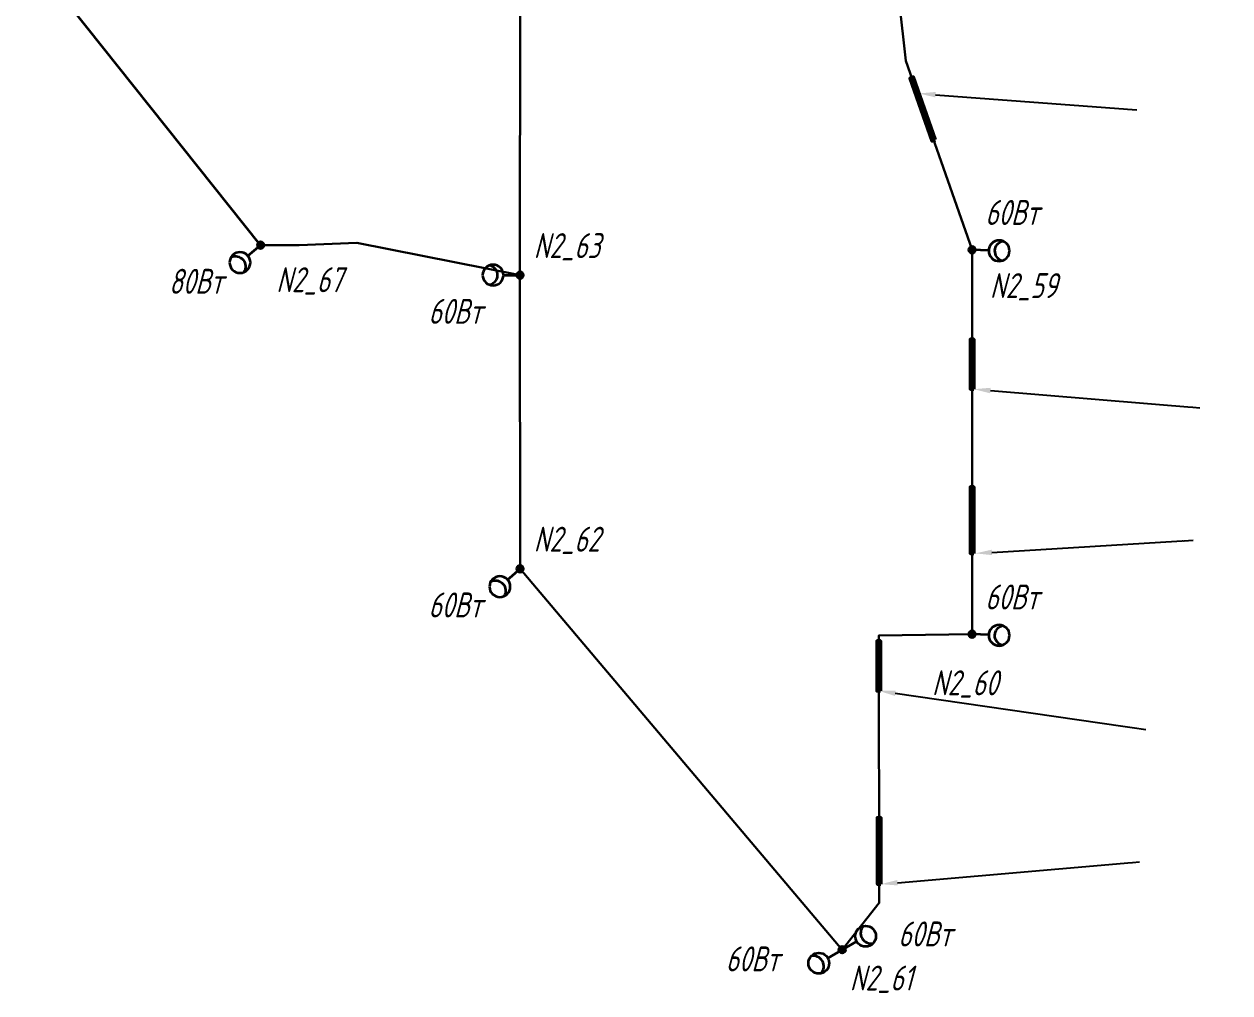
# Model space of a CAD drawing. Header units: millimetres. Extents: x 103153592 to 103552214, y 104936672 to 105182102.
# Drawn here: x 103157152 to 103229667, y 104936672 to 104994922 of the extents above; entities that cross this region are included whole.
import ezdxf
from ezdxf import colors
from ezdxf.entities.mleader import LeaderData, LeaderLine
from ezdxf.math import Vec2, Vec3

# ---------------------------------------------------------------- set-up
doc = ezdxf.new("R2010")
doc.units = ezdxf.units.MM
doc.linetypes.add('CONTINOUS', pattern=[0])
for name, color, linetype, lineweight in [('_ПР_НО', 10, 'Continuous', 30), ('ЭО_Воздушная линия', 10, 'Continuous', 35), ('ЭО_Кабельная линия', 3, 'ID_N', 30), ('ЭО_Пл_Опора', 10, 'Continuous', 35), ('ЭО_Пл_Опора_Светильники', 10, 'Continuous', 35), ('ЭО_Пл_Светильники', 10, 'Continuous', 25), ('ЭО_Пл_Светильники_Текст', 10, 'Continuous', 20), ('ЭС_Координата', 7, 'Continuous', 25)]:
    doc.layers.add(name, color=color, linetype=linetype, lineweight=lineweight)
doc.styles.add('ПБГС', font='simplex.shx', dxfattribs={"width": 0.8, "oblique": 15})
doc.linetypes.add('ID_N', pattern='A,0,3,-3,["N",ПБГС,S=1.2,R=0,X=-1,Y=-0.5],-3,6', length=15)

# ---------------------------------------------------------------- blocks, each defined once
blk = doc.blocks.new('промежуточная')
h = blk.add_hatch(color=255)
edge = h.paths.add_edge_path()
edge.add_arc((0, 0), 0.833, 0, 360)
at = {"lineweight": 30}
blk.add_circle((0, 0), 0.833, dxfattribs=at)
blk = doc.blocks.new('*U48')
at = {"layer": 'ЭО_Пл_Светильники'}
blk.add_line((0, 2), (0, 0), dxfattribs=at)
at = {"layer": 'ЭО_Пл_Светильники', "linetype": 'ByBlock', "xscale": 250, "yscale": 250, "zscale": 250}
blk.add_blockref('промежуточная', (0, 0), dxfattribs=at)
at = {"style": 'ПБГС', "oblique": 15, "width": 0.7, "flags": 1}
blk.add_attdef('NAME', (0, -6), '', height=3.5, dxfattribs=at)
at = {"layer": 'ЭО_Пл_Светильники_Текст', "style": 'ПБГС', "oblique": 15, "width": 0.7, "flags": 1}
for tag, p in [('TYPE', (0, 0)), ('MANUFACTURER', (0, -12)), ('SPECIFICATION_SECTION', (0, -18)), ('POWER', (0, -24)), ('GROUP', (0, -30))]:
    blk.add_attdef(tag, p, '', height=3.5, dxfattribs=at)
at = {"layer": 'ЭО_Пл_Светильники_Текст', "style": 'ПБГС', "oblique": 15, "width": 0.7}
blk.add_attdef('N_PYLON', (941, -2829), '', height=1500, dxfattribs=at)
blk = doc.blocks.new('*U49')
at = {"layer": 'ЭО_Пл_Светильники'}
blk.add_line((0, 2), (0, 0), dxfattribs=at)
at = {"layer": 'ЭО_Пл_Светильники', "linetype": 'ByBlock', "xscale": 250, "yscale": 250, "zscale": 250}
blk.add_blockref('промежуточная', (0, 0), dxfattribs=at)
at = {"style": 'ПБГС', "oblique": 15, "width": 0.7, "flags": 1}
blk.add_attdef('NAME', (0, -6), '', height=3.5, dxfattribs=at)
at = {"layer": 'ЭО_Пл_Светильники_Текст', "style": 'ПБГС', "oblique": 15, "width": 0.7}
blk.add_attdef('N_PYLON', (822, 1028), '', height=1500, dxfattribs=at)
at = {"layer": 'ЭО_Пл_Светильники_Текст', "style": 'ПБГС', "oblique": 15, "width": 0.7, "flags": 1}
for tag, p in [('TYPE', (0, 0)), ('MANUFACTURER', (0, -12)), ('SPECIFICATION_SECTION', (0, -18)), ('POWER', (0, -24)), ('GROUP', (0, -30))]:
    blk.add_attdef(tag, p, '', height=3.5, dxfattribs=at)
blk = doc.blocks.new('*U108')
at = {"layer": 'ЭО_Пл_Светильники'}
blk.add_line((0, 2), (0, 0), dxfattribs=at)
at = {"layer": 'ЭО_Пл_Светильники', "linetype": 'ByBlock', "xscale": 250, "yscale": 250, "zscale": 250}
blk.add_blockref('промежуточная', (0, 0), dxfattribs=at)
at = {"style": 'ПБГС', "oblique": 15, "width": 0.7, "flags": 1}
blk.add_attdef('NAME', (0, -6), '', height=3.5, dxfattribs=at)
at = {"layer": 'ЭО_Пл_Светильники_Текст', "style": 'ПБГС', "oblique": 15, "width": 0.7, "flags": 1}
for tag, p in [('TYPE', (0, 0)), ('MANUFACTURER', (0, -12)), ('SPECIFICATION_SECTION', (0, -18)), ('POWER', (0, -24)), ('GROUP', (0, -30))]:
    blk.add_attdef(tag, p, '', height=3.5, dxfattribs=at)
at = {"layer": 'ЭО_Пл_Светильники_Текст', "style": 'ПБГС', "oblique": 15, "width": 0.7}
blk.add_attdef('N_PYLON', (457, -2451), '', height=1500, dxfattribs=at)
blk = doc.blocks.new('*U109')
at = {"layer": 'ЭО_Пл_Светильники'}
blk.add_line((0, 2), (0, 0), dxfattribs=at)
at = {"layer": 'ЭО_Пл_Светильники', "linetype": 'ByBlock', "xscale": 250, "yscale": 250, "zscale": 250}
blk.add_blockref('промежуточная', (0, 0), dxfattribs=at)
at = {"style": 'ПБГС', "oblique": 15, "width": 0.7, "flags": 1}
blk.add_attdef('NAME', (0, -6), '', height=3.5, dxfattribs=at)
at = {"layer": 'ЭО_Пл_Светильники_Текст', "style": 'ПБГС', "oblique": 15, "width": 0.7, "flags": 1}
for tag, p in [('TYPE', (0, 0)), ('MANUFACTURER', (0, -12)), ('SPECIFICATION_SECTION', (0, -18)), ('POWER', (0, -24)), ('GROUP', (0, -30))]:
    blk.add_attdef(tag, p, '', height=3.5, dxfattribs=at)
at = {"layer": 'ЭО_Пл_Светильники_Текст', "style": 'ПБГС', "oblique": 15, "width": 0.7}
blk.add_attdef('N_PYLON', (-2411, -3671), '', height=1500, dxfattribs=at)
blk = doc.blocks.new('*U110')
at = {"layer": 'ЭО_Пл_Светильники'}
blk.add_line((0, 2), (0, 0), dxfattribs=at)
at = {"layer": 'ЭО_Пл_Светильники', "linetype": 'ByBlock', "xscale": 250, "yscale": 250, "zscale": 250}
blk.add_blockref('промежуточная', (0, 0), dxfattribs=at)
at = {"style": 'ПБГС', "oblique": 15, "width": 0.7, "flags": 1}
blk.add_attdef('NAME', (0, -6), '', height=3.5, dxfattribs=at)
at = {"layer": 'ЭО_Пл_Светильники_Текст', "style": 'ПБГС', "oblique": 15, "width": 0.7, "flags": 1}
for tag, p in [('TYPE', (0, 0)), ('MANUFACTURER', (0, -12)), ('SPECIFICATION_SECTION', (0, -18)), ('POWER', (0, -24)), ('GROUP', (0, -30))]:
    blk.add_attdef(tag, p, '', height=3.5, dxfattribs=at)
at = {"layer": 'ЭО_Пл_Светильники_Текст', "style": 'ПБГС', "oblique": 15, "width": 0.7}
blk.add_attdef('N_PYLON', (1070, -2909), '', height=1500, dxfattribs=at)
blk = doc.blocks.new('*U29')
at = {"layer": 'ЭО_Пл_Опора_Светильники'}
h = blk.add_hatch(color=256, dxfattribs=at)
h.dxf.hatch_style = 1
h.paths.add_polyline_path([(8, -199, 1), (-8, 199, 1)])
blk.add_line((999, 39), (0, 0), dxfattribs=at)
for centre, radius in [((0, 0), 199), ((1624, 64), 625)]:
    blk.add_circle(centre, radius, dxfattribs=at)
blk.add_arc((1998, 79), 625, 109.71069, 254.79548, dxfattribs=at)
at = {"style": 'ПБГС', "oblique": 15, "width": 0.7, "flags": 1}
for tag, p, height in [('TYPE', (-1704, -2539), 525000), ('NAME', (0, -3506), 875), ('MANUFACTURER', (0, -5006), 875), ('SPECIFICATION_SECTION', (0, -6506), 875), ('GROUP', (0, -9506), 875)]:
    blk.add_attdef(tag, p, '', height=height, dxfattribs=at)
at = {"layer": 'ЭО_Пл_Светильники_Текст', "style": 'ПБГС', "oblique": 15, "width": 0.7}
blk.add_attdef('POWER', (788, -1489), '', height=1500, dxfattribs=at)
blk = doc.blocks.new('*U13')
at = {"layer": 'ЭО_Пл_Опора_Светильники'}
h = blk.add_hatch(color=256, dxfattribs=at)
h.dxf.hatch_style = 1
h.paths.add_polyline_path([(-1, 199, 1), (1, -199, 1)])
blk.add_line((-1000, -3), (0, 0), dxfattribs=at)
for centre, radius in [((-1625, -4), 625), ((0, 0), 199)]:
    blk.add_circle(centre, radius, dxfattribs=at)
blk.add_arc((-2000, -5), 625, 287.60753, 72.69232, dxfattribs=at)
at = {"style": 'ПБГС', "oblique": 15, "width": 0.7, "flags": 1}
for tag, p, height in [('TYPE', (-1704, -2539), 525000), ('NAME', (0, -3506), 875), ('MANUFACTURER', (0, -5006), 875), ('SPECIFICATION_SECTION', (0, -6506), 875), ('GROUP', (0, -9506), 875)]:
    blk.add_attdef(tag, p, '', height=height, dxfattribs=at)
at = {"layer": 'ЭО_Пл_Светильники_Текст', "style": 'ПБГС', "oblique": 15, "width": 0.7}
blk.add_attdef('POWER', (-5512, 2927), '', height=1500, dxfattribs=at)
blk = doc.blocks.new('*U33')
at = {"layer": 'ЭО_Пл_Опора_Светильники'}
h = blk.add_hatch(color=256, dxfattribs=at)
h.dxf.hatch_style = 1
h.paths.add_polyline_path([(132, 149, 1), (-132, -149, 1)])
blk.add_line((-748, 664), (0, 0), dxfattribs=at)
for centre, radius in [((-1215, 1079), 625), ((0, 0), 199)]:
    blk.add_circle(centre, radius, dxfattribs=at)
blk.add_arc((-1495, 1328), 625, 245.84205, 30.92684, dxfattribs=at)
at = {"style": 'ПБГС', "oblique": 15, "width": 0.7, "flags": 1}
for tag, p, height in [('TYPE', (-1704, -2539), 525000), ('NAME', (0, -3506), 875), ('MANUFACTURER', (0, -5006), 875), ('SPECIFICATION_SECTION', (0, -6506), 875), ('GROUP', (0, -9506), 875)]:
    blk.add_attdef(tag, p, '', height=height, dxfattribs=at)
at = {"layer": 'ЭО_Пл_Светильники_Текст', "style": 'ПБГС', "oblique": 15, "width": 0.7}
blk.add_attdef('POWER', (-5512, 2927), '', height=1500, dxfattribs=at)
blk = doc.blocks.new('*U34')
at = {"layer": 'ЭО_Пл_Опора_Светильники'}
h = blk.add_hatch(color=256, dxfattribs=at)
h.dxf.hatch_style = 1
h.paths.add_polyline_path([(128, 152, 1), (-128, -152, 1)])
blk.add_line((-764, 646), (0, 0), dxfattribs=at)
for centre, radius in [((-1241, 1049), 625), ((0, 0), 199)]:
    blk.add_circle(centre, radius, dxfattribs=at)
blk.add_arc((-1527, 1291), 625, 247.2506, 32.33539, dxfattribs=at)
at = {"style": 'ПБГС', "oblique": 15, "width": 0.7, "flags": 1}
for tag, p, height in [('TYPE', (-1704, -2539), 525000), ('NAME', (0, -3506), 875), ('MANUFACTURER', (0, -5006), 875), ('SPECIFICATION_SECTION', (0, -6506), 875), ('GROUP', (0, -9506), 875)]:
    blk.add_attdef(tag, p, '', height=height, dxfattribs=at)
at = {"layer": 'ЭО_Пл_Светильники_Текст', "style": 'ПБГС', "oblique": 15, "width": 0.7}
blk.add_attdef('POWER', (-5512, 2927), '', height=1500, dxfattribs=at)
blk = doc.blocks.new('*U43')
at = {"layer": 'ЭО_Пл_Опора_Светильники'}
h = blk.add_hatch(color=256, dxfattribs=at)
h.dxf.hatch_style = 1
h.paths.add_polyline_path([(-99, 172, 1), (99, -172, 1)])
blk.add_line((-866, -500), (0, 0), dxfattribs=at)
for centre, radius in [((0, 0), 199), ((-1407, -812), 625)]:
    blk.add_circle(centre, radius, dxfattribs=at)
blk.add_arc((-1732, -1000), 625, 317.4576, 102.5424, dxfattribs=at)
at = {"style": 'ПБГС', "oblique": 15, "width": 0.7, "flags": 1}
for tag, p, height in [('TYPE', (-1704, -2539), 525000), ('NAME', (0, -3506), 875), ('MANUFACTURER', (0, -5006), 875), ('SPECIFICATION_SECTION', (0, -6506), 875), ('GROUP', (0, -9506), 875)]:
    blk.add_attdef(tag, p, '', height=height, dxfattribs=at)
at = {"layer": 'ЭО_Пл_Светильники_Текст', "style": 'ПБГС', "oblique": 15, "width": 0.7}
blk.add_attdef('POWER', (-7007, -1304), '', height=1500, dxfattribs=at)
blk = doc.blocks.new('*U81')
at = {"layer": 'ЭО_Пл_Опора_Светильники'}
h = blk.add_hatch(color=256, dxfattribs=at)
h.dxf.hatch_style = 1
h.paths.add_polyline_path([(99, -172, 1), (-99, 172, 1)])
blk.add_line((866, 500), (0, 0), dxfattribs=at)
for centre, radius in [((1407, 812), 625), ((0, 0), 199)]:
    blk.add_circle(centre, radius, dxfattribs=at)
blk.add_arc((1732, 1000), 625, 137.4576, 282.5424, dxfattribs=at)
at = {"style": 'ПБГС', "oblique": 15, "width": 0.7, "flags": 1}
for tag, p, height in [('TYPE', (-1704, -2539), 525000), ('NAME', (0, -3506), 875), ('MANUFACTURER', (0, -5006), 875), ('SPECIFICATION_SECTION', (0, -6506), 875), ('GROUP', (0, -9506), 875)]:
    blk.add_attdef(tag, p, '', height=height, dxfattribs=at)
at = {"layer": 'ЭО_Пл_Светильники_Текст', "style": 'ПБГС', "oblique": 15, "width": 0.7}
blk.add_attdef('POWER', (3367, 197), '', height=1500, dxfattribs=at)
blk = doc.blocks.new('*U150')
at = {"color": 0, "linetype": 'ByBlock', "lineweight": -2}
blk.add_lwpolyline([(0.094, 0.033), (-1.244, 3.803), (-1.432, 3.736), (-0.094, -0.033)], close=True, dxfattribs=at)
at = {"style": 'ПБГС', "oblique": 15, "width": 0.8, "flags": 1}
blk.add_attdef('N_CROSSING', (0, -6.824), '', height=2.5, dxfattribs=at)
blk = doc.blocks.new('*U165')
at = {"layer": '_ПР_НО', "color": 5, "linetype": 'CONTINOUS', "lineweight": 50, "xscale": 1000.000000000001, "yscale": 1000.000000000001, "zscale": 1000.000000000001, "rotation": 359.817495342157}
blk.add_blockref('*U150', (103211855, 104987929), dxfattribs=at)
blk = doc.blocks.new('*U155')
at = {"color": 0, "linetype": 'ByBlock', "lineweight": -2}
blk.add_lwpolyline([(0.1, 0.001), (0.078, 4), (-0.122, 3.999), (-0.1, -0.001)], close=True, dxfattribs=at)
at = {"style": 'ПБГС', "oblique": 15, "width": 0.8, "flags": 1}
blk.add_attdef('N_CROSSING', (0, -6.824), '', height=2.5, dxfattribs=at)
blk = doc.blocks.new('*U167')
at = {"layer": '_ПР_НО', "color": 5, "linetype": 'CONTINOUS', "lineweight": 50, "xscale": 1000.000000000001, "yscale": 1000.000000000001, "zscale": 1000.000000000001, "rotation": 359.817495342157}
blk.add_blockref('*U155', (103208580, 104943208), dxfattribs=at)
blk = doc.blocks.new('*U154')
at = {"color": 0, "linetype": 'ByBlock', "lineweight": -2}
blk.add_lwpolyline([(0.1, 0.001), (0.083, 3.001), (-0.117, 2.999), (-0.1, -0.001)], close=True, dxfattribs=at)
at = {"style": 'ПБГС', "oblique": 15, "width": 0.8, "flags": 1}
blk.add_attdef('N_CROSSING', (0, -6.824), '', height=2.5, dxfattribs=at)
blk = doc.blocks.new('*U168')
at = {"layer": '_ПР_НО', "color": 5, "linetype": 'CONTINOUS', "lineweight": 50, "xscale": 1000.000000000001, "yscale": 1000.000000000001, "zscale": 1000.000000000001, "rotation": 359.817495342157}
blk.add_blockref('*U154', (103208553, 104954833), dxfattribs=at)
blk = doc.blocks.new('*U161')
at = {"color": 0, "linetype": 'ByBlock', "lineweight": -2}
blk.add_lwpolyline([(0.1, 0), (0.088, 4), (-0.112, 4), (-0.1, 0)], close=True, dxfattribs=at)
at = {"style": 'ПБГС', "oblique": 15, "width": 0.8, "flags": 1}
blk.add_attdef('N_CROSSING', (0, -6.824), '', height=2.5, dxfattribs=at)
blk = doc.blocks.new('*U169')
at = {"layer": '_ПР_НО', "color": 5, "linetype": 'CONTINOUS', "lineweight": 50, "xscale": 1000.000000000001, "yscale": 1000.000000000001, "zscale": 1000.000000000001, "rotation": 359.817495342157}
blk.add_blockref('*U161', (103214163, 104963098), dxfattribs=at)
blk = doc.blocks.new('*U160')
at = {"color": 0, "linetype": 'ByBlock', "lineweight": -2}
blk.add_lwpolyline([(0.1, 0), (0.091, 3), (-0.109, 3), (-0.1, 0)], close=True, dxfattribs=at)
at = {"style": 'ПБГС', "oblique": 15, "width": 0.8, "flags": 1}
blk.add_attdef('N_CROSSING', (0, -6.824), '', height=2.5, dxfattribs=at)
blk = doc.blocks.new('*U170')
at = {"layer": '_ПР_НО', "color": 5, "linetype": 'CONTINOUS', "lineweight": 50, "xscale": 1000.000000000001, "yscale": 1000.000000000001, "zscale": 1000.000000000001, "rotation": 359.817495342157}
blk.add_blockref('*U160', (103214164, 104972972), dxfattribs=at)

msp = doc.modelspace()

# ---------------------------------------------------------------- linework, layer by layer
at = {"layer": 'ЭО_Воздушная линия'}
msp.add_lwpolyline([(103171373, 104981632), (103157152, 104999489)], dxfattribs=at)
at = {"layer": 'ЭО_Кабельная линия'}
for p, q in [((103186966, 104979829), (103186979, 105004831)), ((103186979, 104962175), (103186966, 104979829))]:
    msp.add_line(p, q, dxfattribs=at)
for points in [[(103214165, 104981357), (103210175, 104992709), (103209780, 104996300), (103214166, 105004559)], [(103186979, 104979826), (103177165, 104981769), (103173696, 104981628), (103171373, 104981632)], [(103214163, 104958237), (103214165, 104981359)], [(103186979, 104962173), (103206352, 104939268)], [(103206352, 104939266), (103208583, 104942085), (103208545, 104958154), (103214163, 104958239)]]:
    msp.add_lwpolyline(points, dxfattribs=at)

# ---------------------------------------------------------------- block references
at = {"layer": 'ЭО_Пл_Опора'}
for name, p, values in [('*U49', (103186979, 104979826), {'N_PYLON': 'N2_63'}), ('*U48', (103171373, 104981632), {'N_PYLON': 'N2_67'}), ('*U110', (103214165, 104981357), {'N_PYLON': 'N2_59'}), ('*U49', (103186979, 104962173), {'N_PYLON': 'N2_62'}), ('*U109', (103214163, 104958237), {'N_PYLON': 'N2_60'}), ('*U108', (103206352, 104939266), {'N_PYLON': 'N2_61'})]:
    msp.add_blockref(name, p, dxfattribs=at).add_auto_attribs(values)
at = {"layer": 'ЭО_Пл_Светильники'}
ref = msp.add_blockref('*U29', (103214165, 104981357), dxfattribs=dict(at, xscale=-1, rotation=180))
ref.add_attrib('POWER', '60Вт', (103214953, 104982846), dxfattribs={"layer": 'ЭО_Пл_Светильники_Текст', "height": 1500, "style": 'ПБГС', "oblique": 15, "width": 0.7})
ref = msp.add_blockref('*U34', (103171373, 104981635), dxfattribs=dict(at, xscale=-1, rotation=180))
ref.add_attrib('POWER', '80Вт', (103165861, 104978708), dxfattribs={"layer": 'ЭО_Пл_Светильники_Текст', "height": 1500, "style": 'ПБГС', "oblique": 15, "width": 0.7})
ref = msp.add_blockref('*U13', (103186979, 104979829), dxfattribs=dict(at, xscale=-1, rotation=180))
ref.add_attrib('POWER', '60Вт', (103181467, 104976902), dxfattribs={"layer": 'ЭО_Пл_Светильники_Текст', "height": 1500, "style": 'ПБГС', "oblique": 15, "width": 0.7})
ref = msp.add_blockref('*U33', (103186979, 104962175), dxfattribs=dict(at, xscale=-1, rotation=180))
ref.add_attrib('POWER', '60Вт', (103181467, 104959248), dxfattribs={"layer": 'ЭО_Пл_Светильники_Текст', "height": 1500, "style": 'ПБГС', "oblique": 15, "width": 0.7})
ref = msp.add_blockref('*U29', (103214163, 104958237), dxfattribs=dict(at, xscale=-1, rotation=180))
ref.add_attrib('POWER', '60Вт', (103214951, 104959726), dxfattribs={"layer": 'ЭО_Пл_Светильники_Текст', "height": 1500, "style": 'ПБГС', "oblique": 15, "width": 0.7})
for name in ['*U81', '*U43']:
    msp.add_blockref(name, (103206352, 104939269), dxfattribs=at).add_auto_attribs({'POWER': '60Вт'})

# ---------------------------------------------------------------- next in the draw order: leaders
at = {"layer": 'ЭС_Координата', "lineweight": 25}
ml = msp.add_multileader_mtext('Standard', dxfattribs=at)
ml.set_content('', color=256, style='ПБГС')
ml.set_leader_properties()
ml.build(insert=Vec2(0, 0))
ml.multileader.update_dxf_attribs({"has_dogleg": 0, "has_text_frame": 1, "text_left_attachment_type": 0, "text_right_attachment_type": 0, "dogleg_length": 0, "arrow_head_size": 1000})
ctx = ml.context
ctx.base_point, ctx.char_height, ctx.arrow_head_size, ctx.landing_gap_size, ctx.plane_origin, ctx.plane_x_axis, ctx.plane_y_axis = Vec3(103224079, 104989760), 1200, 1000, 0, Vec3(103063937, 105027808), Vec3(1, -0.000067), Vec3(0.000067, 1)
ctx.left_attachment, ctx.right_attachment = 0, 0
notes = []
notes.append((ctx, [(0, (1, 1, 0), (103224079, 104989760), (1, -0.000067), 0, [(0, [(103210968, 104990754)], 0, [])])]))
ctx.mtext.insert, ctx.mtext.text_direction, ctx.mtext.rotation = Vec3(103224079, 104989760), Vec3(1, -0.000067), 6.283118
ctx.mtext.has_bg_fill, ctx.mtext.bg_color, ctx.mtext.bg_scale_factor, ctx.mtext.bg_transparency, ctx.mtext.use_window_bg_color = 1, -1027028792, 1.5, 0, 1
ml = msp.add_multileader_mtext('Standard', dxfattribs=at)
ml.set_content('', color=256, style='ПБГС')
ml.set_leader_properties()
ml.build(insert=Vec2(0, 0))
ml.multileader.update_dxf_attribs({"has_dogleg": 0, "has_text_frame": 1, "text_left_attachment_type": 0, "text_right_attachment_type": 0, "dogleg_length": 0, "arrow_head_size": 1000})
ctx = ml.context
ctx.base_point, ctx.char_height, ctx.arrow_head_size, ctx.landing_gap_size, ctx.plane_origin, ctx.plane_x_axis, ctx.plane_y_axis = Vec3(103227867, 104971858), 1200, 1000, 0, Vec3(103067725, 105009906), Vec3(1, -0.000067), Vec3(0.000067, 1)
ctx.left_attachment, ctx.right_attachment = 0, 0
notes.append((ctx, [(0, (1, 1, 0), (103227867, 104971858), (1, -0.000067), 0, [(0, [(103214264, 104972972)], 0, [])])]))
ctx.mtext.insert, ctx.mtext.text_direction, ctx.mtext.rotation = Vec3(103227867, 104971858), Vec3(1, -0.000067), 6.283118
ctx.mtext.has_bg_fill, ctx.mtext.bg_color, ctx.mtext.bg_scale_factor, ctx.mtext.bg_transparency, ctx.mtext.use_window_bg_color = 1, -1027028792, 1.5, 0, 1
ml = msp.add_multileader_mtext('Standard', dxfattribs=at)
ml.set_content('', color=256, style='ПБГС')
ml.set_leader_properties()
ml.build(insert=Vec2(0, 0))
ml.multileader.update_dxf_attribs({"has_dogleg": 0, "has_text_frame": 1, "text_left_attachment_type": 0, "text_right_attachment_type": 0, "dogleg_length": 0, "arrow_head_size": 1000})
ctx = ml.context
ctx.base_point, ctx.char_height, ctx.arrow_head_size, ctx.landing_gap_size, ctx.plane_origin, ctx.plane_x_axis, ctx.plane_y_axis = Vec3(103227468, 104963893), 1200, 1000, 0, Vec3(103067327, 105001941), Vec3(1, -0.000067), Vec3(0.000067, 1)
ctx.left_attachment, ctx.right_attachment = 0, 0
notes.append((ctx, [(0, (1, 1, 0), (103227468, 104963893), (1, -0.000067), 0, [(0, [(103214358, 104963098)], 0, [])])]))
ctx.mtext.insert, ctx.mtext.text_direction, ctx.mtext.rotation = Vec3(103227468, 104963893), Vec3(1, -0.000067), 6.283118
ctx.mtext.has_bg_fill, ctx.mtext.bg_color, ctx.mtext.bg_scale_factor, ctx.mtext.bg_transparency, ctx.mtext.use_window_bg_color = 1, -1027028792, 1.5, 0, 1
ml = msp.add_multileader_mtext('Standard', dxfattribs=at)
ml.set_content('', color=256, style='ПБГС')
ml.set_leader_properties()
ml.build(insert=Vec2(0, 0))
ml.multileader.update_dxf_attribs({"has_dogleg": 0, "has_text_frame": 1, "text_left_attachment_type": 0, "text_right_attachment_type": 0, "dogleg_length": 0, "arrow_head_size": 1000})
ctx = ml.context
ctx.base_point, ctx.char_height, ctx.arrow_head_size, ctx.landing_gap_size, ctx.plane_origin, ctx.plane_x_axis, ctx.plane_y_axis = Vec3(103224621, 104952513), 1200, 1000, 0, Vec3(103064480, 104990561), Vec3(1, -0.000067), Vec3(0.000067, 1)
ctx.left_attachment, ctx.right_attachment = 0, 0
notes.append((ctx, [(0, (1, 1, 0), (103224621, 104952513), (1, -0.000067), 0, [(0, [(103208553, 104954833)], 0, [])])]))
ctx.mtext.insert, ctx.mtext.text_direction, ctx.mtext.rotation = Vec3(103224621, 104952513), Vec3(1, -0.000067), 6.283118
ctx.mtext.has_bg_fill, ctx.mtext.bg_color, ctx.mtext.bg_scale_factor, ctx.mtext.bg_transparency, ctx.mtext.use_window_bg_color = 1, -1027028792, 1.5, 0, 1
ml = msp.add_multileader_mtext('Standard', dxfattribs=at)
ml.set_content('', color=256, style='ПБГС')
ml.set_leader_properties()
ml.build(insert=Vec2(0, 0))
ml.multileader.update_dxf_attribs({"has_dogleg": 0, "has_text_frame": 1, "text_left_attachment_type": 0, "text_right_attachment_type": 0, "dogleg_length": 0, "arrow_head_size": 1000})
ctx = ml.context
ctx.base_point, ctx.char_height, ctx.arrow_head_size, ctx.landing_gap_size, ctx.plane_origin, ctx.plane_x_axis, ctx.plane_y_axis = Vec3(103224223, 104944548), 1200, 1000, 0, Vec3(103064081, 104982596), Vec3(1, -0.000067), Vec3(0.000067, 1)
ctx.left_attachment, ctx.right_attachment = 0, 0
notes.append((ctx, [(0, (1, 1, 0), (103224223, 104944548), (1, -0.000067), 0, [(0, [(103208680, 104943209)], 0, [])])]))
ctx.mtext.insert, ctx.mtext.text_direction, ctx.mtext.rotation = Vec3(103224223, 104944548), Vec3(1, -0.000067), 6.283118
ctx.mtext.has_bg_fill, ctx.mtext.bg_color, ctx.mtext.bg_scale_factor, ctx.mtext.bg_transparency, ctx.mtext.use_window_bg_color = 1, -1027028792, 1.5, 0, 1
for ctx, leaders in notes:
    for number, flags, end, landing, length, lines in leaders:
        leader = LeaderData()
        leader.index, (leader.has_last_leader_line, leader.has_dogleg_vector, leader.attachment_direction) = number, flags
        leader.last_leader_point, leader.dogleg_vector, leader.dogleg_length = Vec3(end), Vec3(landing), length
        for number, points, colour, breaks in lines:
            line = LeaderLine()
            line.index, line.vertices, line.color, line.breaks = number, Vec3.list(points), colors.encode_raw_color(colour), breaks
            leader.lines.append(line)
        ctx.leaders.append(leader)

# ---------------------------------------------------------------- next in the draw order: block references
at = {"layer": 'ЭО_Воздушная линия'}
for name in ['*U165', '*U170', '*U169', '*U168', '*U167']:
    msp.add_blockref(name, (0, 0), dxfattribs=at)

doc.saveas('drawing.dxf')
